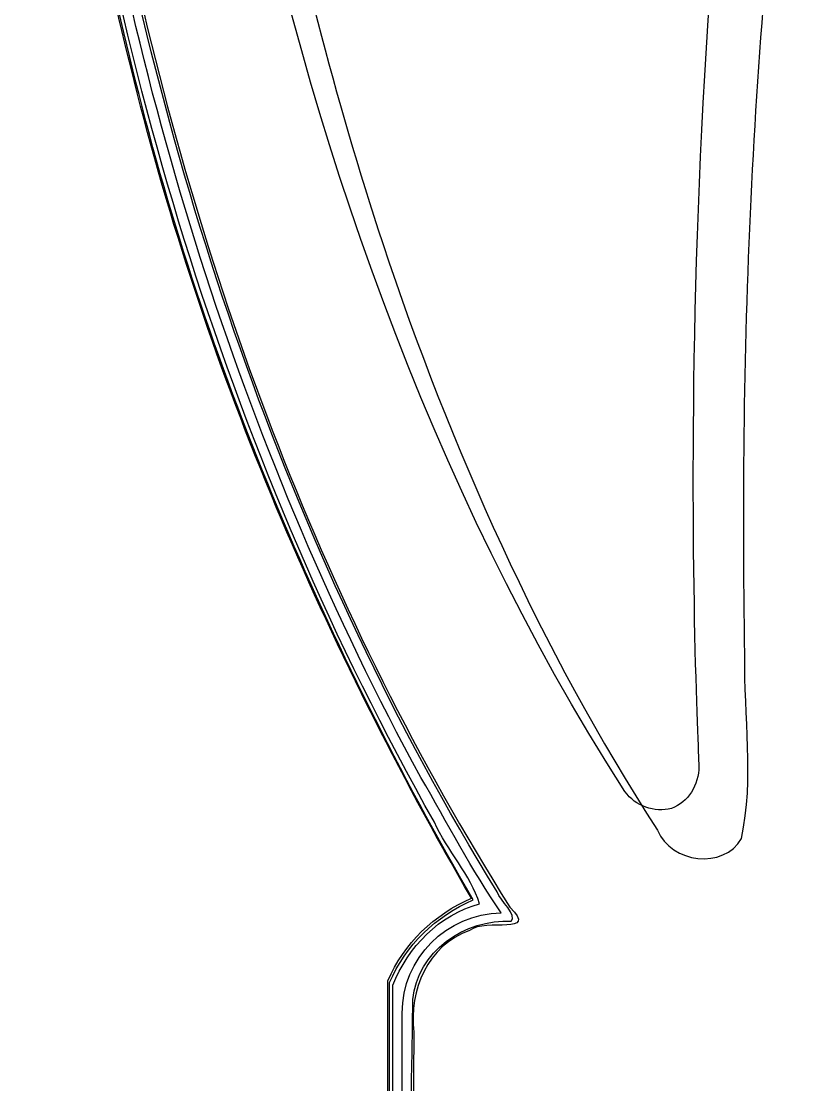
# Model space of a CAD drawing. Extents: x -1 to 139, y 0 to 188.
# Drawn here: x -0.8 to 35.8, y 50.1 to 100.4 of the extents above; entities that cross this region are included whole.
import ezdxf

# ---------------------------------------------------------------- set-up
doc = ezdxf.new("R2010")
doc.units = 0
for name, color, linetype in [('Back_Silk', 7, 'CONTINUOUS'), ('Edge', 7, 'CONTINUOUS'), ('Infill', 7, 'CONTINUOUS')]:
    doc.layers.add(name, color=color, linetype=linetype)

msp = doc.modelspace()

# ---------------------------------------------------------------- linework, layer by layer
at = {"layer": 'Back_Silk', "color": 7}
msp.add_lwpolyline([(27.808214, 63.96252)], close=True, dxfattribs=at)
for points in [[(27.808214, 63.96252), (9.20821, 92.863019), (4.50821, 132.963021), (9.20821, 142.863021)], [(35.508214, 128.463021), (29.408214, 101.263019), (31.308214, 65.46252), (31.308214, 65.16252)], [(31.308214, 65.16252), (31.308214, 64.26252), (30.808214, 63.46252), (30.008214, 63.16252)], [(30.008214, 63.16252), (29.208214, 62.96252), (28.308214, 63.26252), (27.808214, 63.96252)]]:
    msp.add_open_spline(points, degree=3, dxfattribs=at)
at = {"layer": 'Edge', "color": 7}
for points in [[(4.725847, 97.029678), (1.576467, 109.558965), (-0.760473, 122.552802), (0.378747, 135.511504)], [(20.539998, 58.917632), (13.624268, 70.855893), (8.114487, 83.636922), (4.725847, 97.029678)], [(16.587558, 55.001833), (17.346888, 56.776782), (18.777758, 58.148863), (20.539998, 58.917632)], [(16.574458, 7.069933), (16.583458, 23.046663), (16.556958, 39.027933), (16.587558, 55.001833)]]:
    msp.add_open_spline(points, degree=3, dxfattribs=at)
at = {"layer": 'Infill', "color": 1}
msp.add_lwpolyline([(21.957221, 58.219883)], close=True, dxfattribs=at)
at = {"layer": 'Infill', "color": 7}
msp.add_lwpolyline([(16.82684, 13.18889), (16.82684, 54.79481)], dxfattribs=at)
at = {"layer": 'Infill', "color": 1}
msp.add_lwpolyline([(17.206371, 8.984773), (17.266671, 53.479253)], dxfattribs=at)
at = {"layer": 'Infill', "color": 7}
for points in [[(4.81142, 96.948955), (1.66204, 109.478243), (-0.6749, 122.47208), (0.46432, 135.430781)], [(9.33017, 132.812518), (8.81118, 118.215465), (11.83954, 103.713786), (16.3428, 89.901608)], [(18.79053, 62.51025), (9.24223, 79.46347), (3.43268, 98.404237), (1.01972, 117.675317)], [(33.48466, 70.41887), (33.23155, 85.26865), (33.83316, 100.166768), (35.84356, 114.890662)], [(21.75459, 59.21439), (12.10431, 74.9308), (6.07291, 92.679985), (2.8848, 110.792151)], [(4.35976, 103.808496), (7.84486, 87.870429), (13.62549, 72.31905), (22.3647, 58.49579)], [(20.62557, 58.83691), (13.70984, 70.77517), (8.20006, 83.5562), (4.81142, 96.948955)], [(16.3428, 89.901608), (19.58201, 80.19229), (23.78696, 70.74762), (29.34966, 62.13254)], [(33.32293, 61.74948), (33.94134, 64.57817), (33.42656, 67.53965), (33.48466, 70.41887)], [(20.92452, 58.64715), (20.5129, 60.00555), (19.39437, 61.18312), (18.79053, 62.51025)], [(29.34966, 62.13254), (29.98556, 60.57887), (32.49055, 60.25641), (33.32293, 61.74948)], [(22.43112, 57.82283), (22.73118, 58.10555), (21.90908, 58.80267), (21.75459, 59.21439)], [(16.67313, 54.92111), (17.43246, 56.69606), (18.86333, 58.06814), (20.62557, 58.83691)], [(16.82684, 54.79481), (17.54686, 56.62281), (19.00796, 58.12703), (20.92452, 58.64715)], [(22.3647, 58.49579), (23.7343, 57.11058), (21.23668, 58.0005), (20.456, 57.38663)], [(17.77783, 54.11668), (17.94224, 56.37573), (20.2634, 57.96048), (22.43112, 57.82283)], [(20.456, 57.38663), (18.47933, 56.69904), (17.57069, 54.55497), (17.82314, 52.58297)], [(16.66003, 6.98921), (16.66903, 22.96594), (16.64253, 38.94721), (16.67313, 54.92111)], [(17.70573, 13.78566), (17.73153, 27.22883), (17.50191, 40.67589), (17.77783, 54.11668)], [(17.82314, 52.58297), (17.65624, 37.39529), (17.82254, 22.20597), (17.8222, 7.01768)]]:
    msp.add_open_spline(points, degree=3, dxfattribs=at)
at = {"layer": 'Infill', "color": 1}
for points in [[(18.146791, 64.632823), (9.862351, 79.837183), (4.650091, 96.609551), (2.010071, 113.689462)], [(21.957221, 58.219883), (20.558551, 60.235413), (19.409321, 62.471773), (18.146791, 64.632823)], [(17.266671, 53.479253), (17.270191, 56.076489), (19.360169, 58.188781), (21.957221, 58.219883)]]:
    msp.add_open_spline(points, degree=3, dxfattribs=at)

doc.saveas('drawing.dxf')
